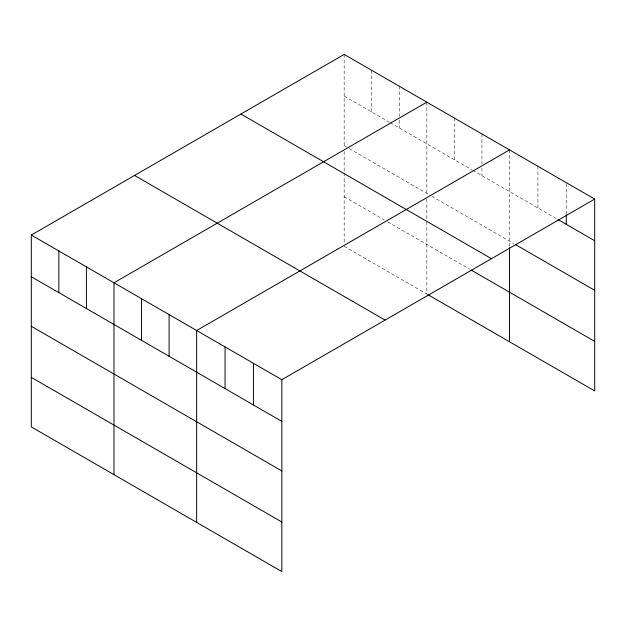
<?xml version="1.0" encoding="UTF-8"?>
<svg xmlns="http://www.w3.org/2000/svg" width="626" height="626" viewBox="0 0 626 626"><rect width="100%" height="100%" fill="white"/><g stroke="black" fill="none" stroke-linecap="round" stroke-linejoin="round"><path stroke-width="0.47" stroke-dasharray="3.13 2.35" d="M344.159 54.423L344.159 147.556M344.159 96.099L389.255 122.14M390.092 122.618L471.934 169.873M472.771 170.35L557.117 219.053M344.159 145.662L348.338 148.08M349.175 148.558L431.017 195.813M431.846 196.29L513.696 243.545M344.159 196.736L384.247 219.875M387.588 221.807L469.43 269.055M344.159 246.3L426.838 294.032L426.838 220.821M566.303 183.645L566.303 213.693M537.914 166.289L537.914 207.965M509.517 149.896L509.517 246.808M481.957 133.98L481.957 164.028M481.957 167.901L481.957 175.656M454.398 118.071L454.398 159.747M426.838 102.155L426.838 195.289M426.838 199.076L426.838 218.936M399.278 86.247L399.278 116.295M399.278 120.169L399.278 127.923M371.719 70.339L371.719 112.015M344.159 151.343L344.159 171.203M344.159 173.089L344.159 243.436"/><path stroke-width="0.94" d="M594.7 199.076L281.841 379.7L281.841 571.577L31.3 426.924L31.3 235.055L344.159 54.423L594.7 199.076L594.7 390.945L427.675 294.517M426.838 102.155L113.979 282.788L113.979 474.664M509.517 149.896L196.658 330.52L196.658 522.397M557.954 219.53L594.7 240.752M515.362 244.508L594.7 290.315M240.916 114.034L491.457 258.679M471.104 270.017L594.7 341.381M134.543 175.444L385.084 320.097M31.3 235.055L281.841 379.7M31.3 276.731L281.841 421.376M31.3 326.295L281.841 470.94M31.3 377.361L281.841 522.006M566.303 214.663L566.303 224.358M509.517 247.755L509.517 341.765M253.444 363.307L253.444 404.983M225.047 346.914L225.047 388.589M169.098 314.612L169.098 356.288M141.539 298.696L141.539 340.372M86.419 266.879L86.419 308.555M58.86 250.963L58.86 292.639"/></g></svg>
